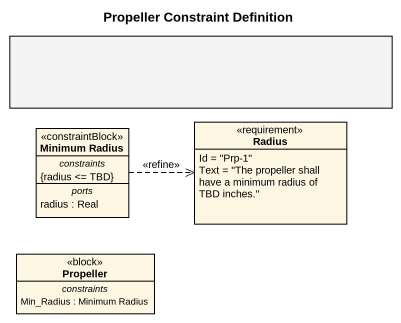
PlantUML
@startuml
title Propeller Constraint Definition
allowmixing
hide circle
hide empty members
rectangle " " as rectangle1 #F4F4F4
class "Minimum Radius" as Minimum_Radius <<constraintBlock>> {
  -- constraints --
  {radius <= TBD}
  -- ports --
  radius : Real
}
class Radius <<requirement>> {
  Id = "Prp-1"
  Text = "The propeller shall have a minimum radius of TBD inches."
}
class Propeller <<block>> {
  -- constraints --
  Min_Radius : Minimum Radius
}
Minimum_Radius .right.> Radius : <<refine>>
@enduml
